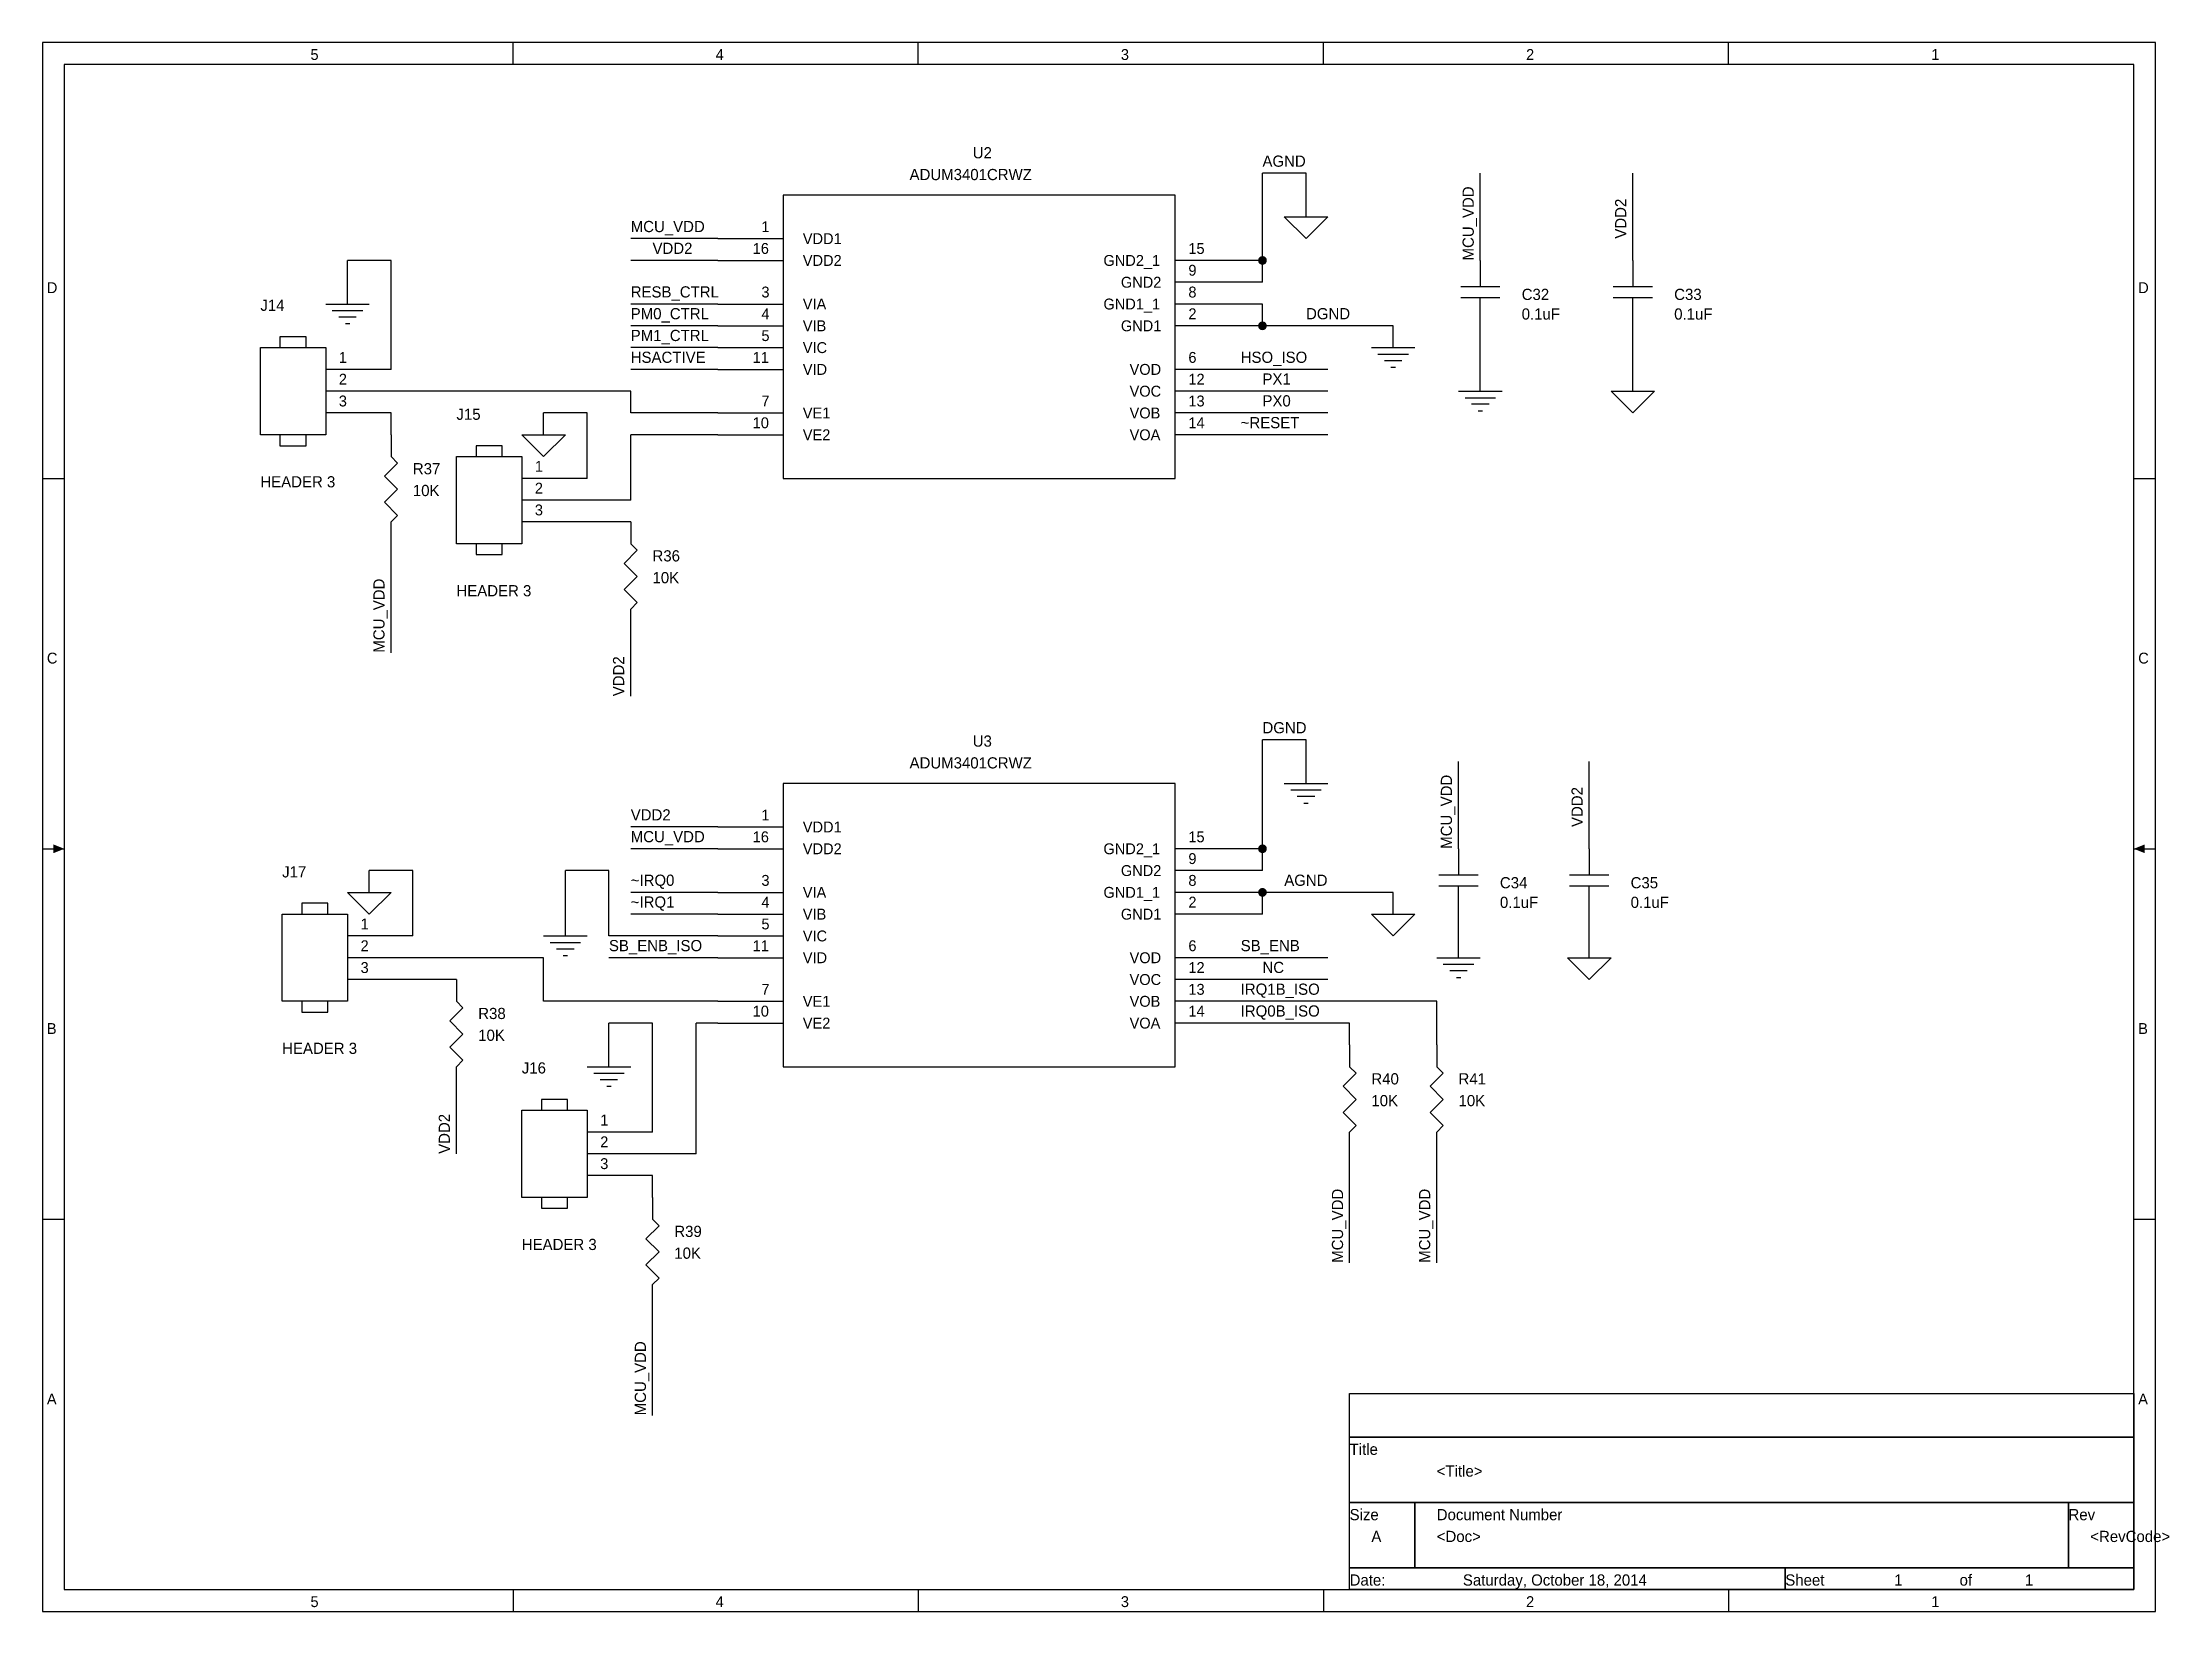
# Model space of a CAD drawing. Extents: x -0.1 to 9.66, y 0.1 to 7.3.
import ezdxf

# ---------------------------------------------------------------- set-up
doc = ezdxf.new("R2010")
doc.units = 0

msp = doc.modelspace()

# ---------------------------------------------------------------- linework, layer by layer
at = {"layer": 'PARTS'}
for p, q in [((3, 6.4), (3.3, 6.4)), ((3, 6.3), (3.3, 6.3)), ((5.4, 6.3), (5.1, 6.3)), ((6.5, 6.3), (6.5, 6.2)), ((7.2, 6.3), (7.2, 6.2)), ((5.4, 6.2), (5.1, 6.2)), ((3, 6.1), (3.3, 6.1)), ((5.4, 6.1), (5.1, 6.1)), ((6.5, 6), (6.5, 6.1)), ((7.2, 6), (7.2, 6.1)), ((3, 6), (3.3, 6)), ((5.4, 6), (5.1, 6)), ((3, 5.9), (3.3, 5.9)), ((1.5, 5.8), (1.2, 5.8)), ((3, 5.8), (3.3, 5.8)), ((5.4, 5.8), (5.1, 5.8)), ((1.5, 5.7), (1.2, 5.7)), ((5.4, 5.7), (5.1, 5.7)), ((1.5, 5.6), (1.2, 5.6)), ((3, 5.6), (3.3, 5.6)), ((5.4, 5.6), (5.1, 5.6)), ((1.5, 5.5), (1.5, 5.4)), ((3, 5.5), (3.3, 5.5)), ((5.4, 5.5), (5.1, 5.5)), ((2.4, 5.3), (2.1, 5.3)), ((2.4, 5.2), (2.1, 5.2)), ((1.5, 5), (1.5, 5.1)), ((2.4, 5.1), (2.1, 5.1)), ((2.6, 5.1), (2.6, 5)), ((2.6, 4.6), (2.6, 4.7)), ((3, 3.7), (3.3, 3.7)), ((3, 3.6), (3.3, 3.6)), ((5.4, 3.6), (5.1, 3.6)), ((6.4, 3.6), (6.4, 3.5)), ((7, 3.6), (7, 3.5)), ((5.4, 3.5), (5.1, 3.5)), ((3, 3.4), (3.3, 3.4)), ((5.4, 3.4), (5.1, 3.4)), ((6.4, 3.3), (6.4, 3.4)), ((7, 3.3), (7, 3.4)), ((3, 3.3), (3.3, 3.3)), ((5.4, 3.3), (5.1, 3.3)), ((1.6, 3.2), (1.3, 3.2)), ((3, 3.2), (3.3, 3.2)), ((1.6, 3.1), (1.3, 3.1)), ((3, 3.1), (3.3, 3.1)), ((5.4, 3.1), (5.1, 3.1)), ((1.6, 3), (1.3, 3)), ((1.8, 3), (1.8, 2.9)), ((5.4, 3), (5.1, 3)), ((3, 2.9), (3.3, 2.9)), ((5.4, 2.9), (5.1, 2.9)), ((3, 2.8), (3.3, 2.8)), ((5.4, 2.8), (5.1, 2.8)), ((5.9, 2.7), (5.9, 2.6)), ((6.3, 2.7), (6.3, 2.6)), ((1.8, 2.5), (1.8, 2.6)), ((2.7, 2.3), (2.4, 2.3)), ((5.9, 2.2), (5.9, 2.3)), ((6.3, 2.2), (6.3, 2.3)), ((2.7, 2.2), (2.4, 2.2)), ((2.7, 2.1), (2.4, 2.1)), ((2.7, 2), (2.7, 1.9)), ((2.7, 1.5), (2.7, 1.6))]:
    msp.add_line(p, q, dxfattribs=at)
for points in [[(3.3, 6.6), (3.3, 5.3)], [(5.1, 6.6), (3.3, 6.6)], [(5.1, 5.3), (5.1, 6.6)], [(5.6, 6.5), (5.8, 6.5)], [(5.7, 6.4), (5.6, 6.5)], [(5.8, 6.5), (5.7, 6.4)], [(3.3, 6.4), (3.3, 6.4)], [(3.3, 6.3), (3.3, 6.3)], [(5.1, 6.3), (5.1, 6.3)], [(5.1, 6.2), (5.1, 6.2)], [(6.41, 6.18), (6.59, 6.18)], [(6.5, 6.2), (6.5, 6.18)], [(7.11, 6.18), (7.29, 6.18)], [(7.2, 6.2), (7.2, 6.18)], [(1.2, 6.1), (1.4, 6.1)], [(1.23, 6.07), (1.37, 6.07)], [(3.3, 6.1), (3.3, 6.1)], [(5.1, 6.1), (5.1, 6.1)], [(6.41, 6.13), (6.59, 6.13)], [(6.5, 6.1), (6.5, 6.13)], [(7.11, 6.13), (7.29, 6.13)], [(7.2, 6.1), (7.2, 6.13)], [(1.34, 6.04), (1.26, 6.04)], [(1.29, 6.01), (1.31, 6.01)], [(3.3, 6), (3.3, 6)], [(5.1, 6), (5.1, 6)], [(1.1, 5.9), (1.11, 5.9), (1.11, 5.95), (0.99, 5.95), (0.99, 5.9)], [(3.3, 5.9), (3.3, 5.9)], [(6, 5.9), (6.2, 5.9)], [(6.03, 5.87), (6.17, 5.87)], [(3.3, 5.8), (3.3, 5.8)], [(5.1, 5.8), (5.1, 5.8)], [(6.14, 5.84), (6.06, 5.84)], [(6.09, 5.81), (6.11, 5.81)], [(5.1, 5.7), (5.1, 5.7)], [(6.4, 5.7), (6.6, 5.7)], [(6.43, 5.67), (6.57, 5.67)], [(7.1, 5.7), (7.3, 5.7)], [(7.2, 5.6), (7.1, 5.7)], [(7.3, 5.7), (7.2, 5.6)], [(3.3, 5.6), (3.3, 5.6)], [(5.1, 5.6), (5.1, 5.6)], [(6.54, 5.64), (6.46, 5.64)], [(6.49, 5.61), (6.51, 5.61)], [(1, 5.5), (0.99, 5.5), (0.99, 5.45), (1.11, 5.45), (1.11, 5.5)], [(2.1, 5.5), (2.3, 5.5)], [(2.2, 5.4), (2.1, 5.5)], [(2.3, 5.5), (2.2, 5.4)], [(3.3, 5.5), (3.3, 5.5)], [(5.1, 5.5), (5.1, 5.5)], [(1.53, 5.37), (1.47, 5.31)], [(1.5, 5.4), (1.53, 5.37)], [(2, 5.4), (2.01, 5.4), (2.01, 5.45), (1.89, 5.45), (1.89, 5.4)], [(1.47, 5.31), (1.53, 5.25)], [(3.3, 5.3), (5.1, 5.3)], [(1.53, 5.25), (1.47, 5.19)], [(1.47, 5.19), (1.53, 5.13)], [(1.53, 5.13), (1.5, 5.1)], [(1.9, 5), (1.89, 5), (1.89, 4.95), (2.01, 4.95), (2.01, 5)], [(2.6, 5), (2.63, 4.97)], [(2.63, 4.97), (2.57, 4.91)], [(2.57, 4.91), (2.63, 4.85)], [(2.63, 4.85), (2.57, 4.79)], [(2.57, 4.79), (2.63, 4.73)], [(2.63, 4.73), (2.6, 4.7)], [(3.3, 3.9), (3.3, 2.6)], [(5.1, 3.9), (3.3, 3.9)], [(5.1, 2.6), (5.1, 3.9)], [(5.6, 3.9), (5.8, 3.9)], [(5.63, 3.87), (5.77, 3.87)], [(5.74, 3.84), (5.66, 3.84)], [(5.69, 3.81), (5.71, 3.81)], [(3.3, 3.7), (3.3, 3.7)], [(3.3, 3.6), (3.3, 3.6)], [(5.1, 3.6), (5.1, 3.6)], [(5.1, 3.5), (5.1, 3.5)], [(6.31, 3.48), (6.49, 3.48)], [(6.31, 3.43), (6.49, 3.43)], [(6.4, 3.5), (6.4, 3.48)], [(6.4, 3.4), (6.4, 3.43)], [(6.91, 3.48), (7.09, 3.48)], [(6.91, 3.43), (7.09, 3.43)], [(7, 3.5), (7, 3.48)], [(7, 3.4), (7, 3.43)], [(1.2, 3.3), (1.21, 3.3), (1.21, 3.35), (1.09, 3.35), (1.09, 3.3)], [(1.3, 3.4), (1.5, 3.4)], [(1.4, 3.3), (1.3, 3.4)], [(1.5, 3.4), (1.4, 3.3)], [(3.3, 3.4), (3.3, 3.4)], [(5.1, 3.4), (5.1, 3.4)], [(3.3, 3.3), (3.3, 3.3)], [(5.1, 3.3), (5.1, 3.3)], [(6, 3.3), (6.2, 3.3)], [(6.1, 3.2), (6, 3.3)], [(6.2, 3.3), (6.1, 3.2)], [(2.2, 3.2), (2.4, 3.2)], [(2.23, 3.17), (2.37, 3.17)], [(2.34, 3.14), (2.26, 3.14)], [(3.3, 3.2), (3.3, 3.2)], [(2.29, 3.11), (2.31, 3.11)], [(3.3, 3.1), (3.3, 3.1)], [(5.1, 3.1), (5.1, 3.1)], [(6.3, 3.1), (6.5, 3.1)], [(6.33, 3.07), (6.47, 3.07)], [(6.44, 3.04), (6.36, 3.04)], [(6.9, 3.1), (7.1, 3.1)], [(7, 3), (6.9, 3.1)], [(7.1, 3.1), (7, 3)], [(5.1, 3), (5.1, 3)], [(6.39, 3.01), (6.41, 3.01)], [(1.1, 2.9), (1.09, 2.9), (1.09, 2.85), (1.21, 2.85), (1.21, 2.9)], [(1.83, 2.87), (1.77, 2.81)], [(1.8, 2.9), (1.83, 2.87)], [(3.3, 2.9), (3.3, 2.9)], [(5.1, 2.9), (5.1, 2.9)], [(1.77, 2.81), (1.83, 2.75)], [(1.83, 2.75), (1.77, 2.69)], [(3.3, 2.8), (3.3, 2.8)], [(5.1, 2.8), (5.1, 2.8)], [(1.77, 2.69), (1.83, 2.63)], [(1.83, 2.63), (1.8, 2.6)], [(2.4, 2.6), (2.6, 2.6)], [(2.43, 2.57), (2.57, 2.57)], [(2.54, 2.54), (2.46, 2.54)], [(3.3, 2.6), (5.1, 2.6)], [(5.93, 2.57), (5.87, 2.51)], [(5.9, 2.6), (5.93, 2.57)], [(6.33, 2.57), (6.27, 2.51)], [(6.3, 2.6), (6.33, 2.57)], [(2.3, 2.4), (2.31, 2.4), (2.31, 2.45), (2.19, 2.45), (2.19, 2.4)], [(2.49, 2.51), (2.51, 2.51)], [(5.87, 2.51), (5.93, 2.45)], [(5.93, 2.45), (5.87, 2.39)], [(6.27, 2.51), (6.33, 2.45)], [(6.33, 2.45), (6.27, 2.39)], [(5.87, 2.39), (5.93, 2.33)], [(6.27, 2.39), (6.33, 2.33)], [(5.93, 2.33), (5.9, 2.3)], [(6.33, 2.33), (6.3, 2.3)], [(2.2, 2), (2.19, 2), (2.19, 1.95), (2.31, 1.95), (2.31, 2)], [(2.73, 1.87), (2.67, 1.81)], [(2.7, 1.9), (2.73, 1.87)], [(2.67, 1.81), (2.73, 1.75)], [(2.73, 1.75), (2.67, 1.69)], [(2.67, 1.69), (2.73, 1.63)], [(2.73, 1.63), (2.7, 1.6)]]:
    msp.add_lwpolyline(points, dxfattribs=at)
for points in [[(0.9, 5.9), (1.2, 5.9), (1.2, 5.5), (0.9, 5.5)], [(1.8, 5.4), (2.1, 5.4), (2.1, 5), (1.8, 5)], [(1, 3.3), (1.3, 3.3), (1.3, 2.9), (1, 2.9)], [(2.1, 2.4), (2.4, 2.4), (2.4, 2), (2.1, 2)]]:
    msp.add_lwpolyline(points, close=True, dxfattribs=at)
at = {"layer": 'TITLE'}
for points in [[(-0.1, 0.1), (9.6, 0.1), (9.6, 7.3), (-0.1, 7.3)], [(0, 0.2), (9.5, 0.2), (9.5, 7.2), (0, 7.2)], [(5.9, 1.1), (9.5, 1.1), (9.5, 0.9), (5.9, 0.9)], [(5.9, 0.9), (9.5, 0.9), (9.5, 0.6), (5.9, 0.6)], [(5.9, 0.6), (6.2, 0.6), (6.2, 0.3), (5.9, 0.3)], [(6.2, 0.6), (9.2, 0.6), (9.2, 0.3), (6.2, 0.3)], [(9.2, 0.6), (9.5, 0.6), (9.5, 0.3), (9.2, 0.3)], [(5.9, 0.3), (7.9, 0.3), (7.9, 0.2), (5.9, 0.2)], [(7.9, 0.3), (9.5, 0.3), (9.5, 0.2), (7.9, 0.2)]]:
    msp.add_lwpolyline(points, close=True, dxfattribs=at)
for points in [[(2.06, 7.2), (2.06, 7.3)], [(3.92, 7.2), (3.92, 7.3)], [(5.78, 7.2), (5.78, 7.3)], [(7.64, 7.2), (7.64, 7.3)], [(-0.1, 5.3), (0, 5.3)], [(9.5, 5.3), (9.6, 5.3)], [(-0.1, 3.6), (0, 3.6)], [(9.5, 3.6), (9.6, 3.6)], [(-0.1, 1.9), (0, 1.9)], [(9.5, 1.9), (9.6, 1.9)], [(2.06, 0.2), (2.06, 0.1)], [(3.92, 0.2), (3.92, 0.1)], [(5.78, 0.2), (5.78, 0.1)], [(7.64, 0.2), (7.64, 0.1)]]:
    msp.add_lwpolyline(points, dxfattribs=at)
for points in [[(0, 3.6), (-0.05, 3.62), (-0.05, 3.58), (-0.05, 3.6)], [(0, 3.6), (-0.05, 3.62), (-0.05, 3.58), (-0.05, 3.6)], [(0, 3.6), (-0.05, 3.62), (-0.05, 3.58), (-0.05, 3.6)], [(9.5, 3.6), (9.55, 3.62), (9.55, 3.58), (9.55, 3.6)], [(9.5, 3.6), (9.55, 3.62), (9.55, 3.58), (9.55, 3.6)], [(9.5, 3.6), (9.55, 3.62), (9.55, 3.58), (9.55, 3.6)]]:
    msp.add_solid(points, dxfattribs=at)
at = {"layer": 'WIRE'}
for points in [[(5.5, 6.3), (5.5, 6.7)], [(5.7, 6.7), (5.5, 6.7)], [(5.7, 6.5), (5.7, 6.7)], [(6.5, 6.3), (6.5, 6.7)], [(7.2, 6.3), (7.2, 6.7)], [(3, 6.4), (2.6, 6.4)], [(1.5, 6.3), (1.3, 6.3)], [(1.3, 6.1), (1.3, 6.3)], [(1.5, 5.8), (1.5, 6.3)], [(3, 6.3), (2.6, 6.3)], [(5.5, 6.3), (5.4, 6.3)], [(5.5, 6.2), (5.5, 6.3)], [(5.5, 6.2), (5.4, 6.2)], [(3, 6.1), (2.6, 6.1)], [(5.5, 6.1), (5.4, 6.1)], [(5.5, 6), (5.5, 6.1)], [(3, 6), (2.6, 6)], [(5.5, 6), (5.4, 6)], [(6.1, 6), (5.5, 6)], [(6.1, 5.9), (6.1, 6)], [(6.5, 5.7), (6.5, 6)], [(7.2, 5.7), (7.2, 6)], [(3, 5.9), (2.6, 5.9)], [(3, 5.8), (2.6, 5.8)], [(5.8, 5.8), (5.4, 5.8)], [(2.6, 5.7), (1.5, 5.7)], [(2.6, 5.6), (2.6, 5.7)], [(5.8, 5.7), (5.4, 5.7)], [(1.5, 5.5), (1.5, 5.6)], [(2.2, 5.5), (2.2, 5.6)], [(2.4, 5.6), (2.2, 5.6)], [(2.4, 5.3), (2.4, 5.6)], [(3, 5.6), (2.6, 5.6)], [(5.8, 5.6), (5.4, 5.6)], [(3, 5.5), (2.6, 5.5)], [(2.6, 5.2), (2.6, 5.5)], [(5.8, 5.5), (5.4, 5.5)], [(2.6, 5.2), (2.4, 5.2)], [(2.6, 5.1), (2.4, 5.1)], [(1.5, 4.5), (1.5, 5)], [(2.6, 4.3), (2.6, 4.6)], [(5.5, 3.6), (5.5, 4.1)], [(5.7, 4.1), (5.5, 4.1)], [(5.7, 3.9), (5.7, 4.1)], [(6.4, 3.6), (6.4, 4)], [(7, 3.6), (7, 4)], [(3, 3.7), (2.6, 3.7)], [(3, 3.6), (2.6, 3.6)], [(5.5, 3.6), (5.4, 3.6)], [(5.5, 3.5), (5.5, 3.6)], [(1.4, 3.4), (1.4, 3.5)], [(1.6, 3.5), (1.4, 3.5)], [(1.6, 3.2), (1.6, 3.5)], [(2.5, 3.5), (2.3, 3.5)], [(2.3, 3.2), (2.3, 3.5)], [(2.5, 3.2), (2.5, 3.5)], [(5.5, 3.5), (5.4, 3.5)], [(3, 3.4), (2.6, 3.4)], [(5.5, 3.4), (5.4, 3.4)], [(5.5, 3.3), (5.5, 3.4)], [(6.1, 3.4), (5.5, 3.4)], [(6.1, 3.3), (6.1, 3.4)], [(3, 3.3), (2.6, 3.3)], [(5.5, 3.3), (5.4, 3.3)], [(6.4, 3.1), (6.4, 3.3)], [(7, 3.1), (7, 3.3)], [(3, 3.2), (2.5, 3.2)], [(2.2, 3.1), (1.6, 3.1)], [(2.2, 2.9), (2.2, 3.1)], [(3, 3.1), (2.5, 3.1)], [(5.8, 3.1), (5.4, 3.1)], [(1.8, 3), (1.6, 3)], [(5.8, 3), (5.4, 3)], [(3, 2.9), (2.2, 2.9)], [(6.3, 2.9), (5.4, 2.9)], [(6.3, 2.7), (6.3, 2.9)], [(2.7, 2.8), (2.5, 2.8)], [(2.5, 2.6), (2.5, 2.8)], [(2.7, 2.3), (2.7, 2.8)], [(3, 2.8), (2.9, 2.8)], [(2.9, 2.2), (2.9, 2.8)], [(5.9, 2.8), (5.4, 2.8)], [(5.9, 2.7), (5.9, 2.8)], [(1.8, 2.2), (1.8, 2.5)], [(2.9, 2.2), (2.7, 2.2)], [(5.9, 1.7), (5.9, 2.2)], [(6.3, 1.7), (6.3, 2.2)], [(2.7, 2), (2.7, 2.1)], [(2.7, 1), (2.7, 1.5)]]:
    msp.add_lwpolyline(points, dxfattribs=at)
at = {"layer": 'WIRE', "const_width": 0.02}
for points in [[(5.49, 6.3, 1), (5.51, 6.3, 1)], [(5.49, 6, 1), (5.51, 6, 1)], [(5.49, 3.6, 1), (5.51, 3.6, 1)], [(5.49, 3.4, 1), (5.51, 3.4, 1)]]:
    msp.add_lwpolyline(points, format="xyb", close=True, dxfattribs=at)

# ---------------------------------------------------------------- texts
at = {"layer": 'PARTS'}
for s, p in [('1', (3.2, 6.43)), ('16', (3.16, 6.33)), ('VDD1', (3.39, 6.375)), ('15', (5.16, 6.33)), ('VDD2', (3.39, 6.275)), ('GND2_1', (4.77, 6.275)), ('9', (5.16, 6.23)), ('3', (3.2, 6.13)), ('GND2', (4.85, 6.175)), ('8', (5.16, 6.13)), ('4', (3.2, 6.03)), ('VIA', (3.39, 6.075)), ('GND1_1', (4.77, 6.075)), ('2', (5.16, 6.03)), ('5', (3.2, 5.93)), ('VIB', (3.39, 5.975)), ('GND1', (4.85, 5.975)), ('1', (1.26, 5.83)), ('11', (3.16, 5.83)), ('VIC', (3.39, 5.875)), ('6', (5.16, 5.83)), ('2', (1.26, 5.73)), ('VID', (3.39, 5.775)), ('VOD', (4.89, 5.775)), ('12', (5.16, 5.73)), ('3', (1.26, 5.63)), ('7', (3.2, 5.63)), ('VOC', (4.89, 5.675)), ('13', (5.16, 5.63)), ('10', (3.16, 5.53)), ('VE1', (3.39, 5.575)), ('VOB', (4.89, 5.575)), ('14', (5.16, 5.53)), ('VE2', (3.39, 5.475)), ('VOA', (4.89, 5.475)), ('1', (2.16, 5.33)), ('2', (2.16, 5.23)), ('3', (2.16, 5.13)), ('1', (3.2, 3.73)), ('VDD1', (3.39, 3.675)), ('16', (3.16, 3.63)), ('VDD2', (3.39, 3.575)), ('GND2_1', (4.77, 3.575)), ('15', (5.16, 3.63)), ('GND2', (4.85, 3.475)), ('9', (5.16, 3.53)), ('3', (3.2, 3.43)), ('VIA', (3.39, 3.375)), ('GND1_1', (4.77, 3.375)), ('8', (5.16, 3.43)), ('4', (3.2, 3.33)), ('VIB', (3.39, 3.275)), ('GND1', (4.85, 3.275)), ('2', (5.16, 3.33)), ('1', (1.36, 3.23)), ('5', (3.2, 3.23)), ('VIC', (3.39, 3.175)), ('2', (1.36, 3.13)), ('11', (3.16, 3.13)), ('VID', (3.39, 3.075)), ('VOD', (4.89, 3.075)), ('6', (5.16, 3.13)), ('3', (1.36, 3.03)), ('12', (5.16, 3.03)), ('7', (3.2, 2.93)), ('VOC', (4.89, 2.975)), ('13', (5.16, 2.93)), ('10', (3.16, 2.83)), ('VE1', (3.39, 2.875)), ('VOB', (4.89, 2.875)), ('14', (5.16, 2.83)), ('VE2', (3.39, 2.775)), ('VOA', (4.89, 2.775)), ('1', (2.46, 2.33)), ('2', (2.46, 2.23)), ('3', (2.46, 2.13))]:
    msp.add_text(s, height=0.05, dxfattribs=at).set_placement(p)
at = {"layer": 'PARTTEXT'}
for s, p in [('U2', (4.17, 6.7686)), ('ADUM3401CRWZ', (3.88, 6.6686)), ('C32', (6.69, 6.1186)), ('C33', (7.39, 6.1186)), ('J14', (0.9, 6.0686)), ('0.1uF', (6.69, 6.0286)), ('0.1uF', (7.39, 6.0286)), ('J15', (1.8, 5.5686)), ('R37', (1.6, 5.3186)), ('HEADER 3', (0.9, 5.2586)), ('10K', (1.6, 5.2186)), ('R36', (2.7, 4.9186)), ('HEADER 3', (1.8, 4.7586)), ('10K', (2.7, 4.8186)), ('U3', (4.17, 4.0686)), ('ADUM3401CRWZ', (3.88, 3.9686)), ('J17', (1, 3.4686)), ('C34', (6.59, 3.4186)), ('C35', (7.19, 3.4186)), ('0.1uF', (6.59, 3.3286)), ('0.1uF', (7.19, 3.3286)), ('R38', (1.9, 2.8186)), ('10K', (1.9, 2.7186)), ('HEADER 3', (1, 2.6586)), ('J16', (2.1, 2.5686)), ('R40', (6, 2.5186)), ('R41', (6.4, 2.5186)), ('10K', (6, 2.4186)), ('10K', (6.4, 2.4186)), ('R39', (2.8, 1.8186)), ('HEADER 3', (2.1, 1.7586)), ('10K', (2.8, 1.7186)), ('Title', (5.9, 0.8186)), ('Size', (5.9, 0.5186)), ('Document Number', (6.3, 0.5186)), ('Rev', (9.2, 0.5186)), ('Date:', (5.9, 0.2186)), ('Sheet', (7.9, 0.2186)), ('of', (8.7, 0.2186))]:
    msp.add_text(s, height=0.0514, dxfattribs=at).set_placement(p)
at = {"layer": 'TITLE'}
for s, height, p in [('5', 0.05, (1.13, 7.22)), ('4', 0.05, (2.99, 7.22)), ('3', 0.05, (4.85, 7.22)), ('2', 0.05, (6.71, 7.22)), ('1', 0.05, (8.57, 7.22)), ('D', 0.05, (-0.08, 6.15)), ('D', 0.05, (9.52, 6.15)), ('C', 0.05, (-0.08, 4.45)), ('C', 0.05, (9.52, 4.45)), ('B', 0.05, (-0.08, 2.75)), ('B', 0.05, (9.52, 2.75)), ('A', 0.05, (-0.08, 1.05)), ('A', 0.05, (9.52, 1.05)), ('<Title>', 0.0514, (6.3, 0.7186)), ('A', 0.0514, (6, 0.4186)), ('<Doc>', 0.0514, (6.3, 0.4186)), ('<RevCode>', 0.0514, (9.3, 0.4186)), ('Saturday, October 18, 2014', 0.0514, (6.42, 0.2186)), ('1', 0.0514, (8.4, 0.2186)), ('1', 0.0514, (9, 0.2186)), ('5', 0.05, (1.13, 0.12)), ('4', 0.05, (2.99, 0.12)), ('3', 0.05, (4.85, 0.12)), ('2', 0.05, (6.71, 0.12)), ('1', 0.05, (8.57, 0.12))]:
    msp.add_text(s, height=height, dxfattribs=at).set_placement(p)
at = {"layer": 'WIRETEXT'}
for s, p in [('AGND', (5.5, 6.73)), ('MCU_VDD', (2.6, 6.43)), ('VDD2', (2.7, 6.33)), ('RESB_CTRL', (2.6, 6.13)), ('PM0_CTRL', (2.6, 6.03)), ('DGND', (5.7, 6.03)), ('PM1_CTRL', (2.6, 5.93)), ('HSACTIVE', (2.6, 5.83)), ('HSO_ISO', (5.4, 5.83)), ('PX1', (5.5, 5.73)), ('PX0', (5.5, 5.63)), ('~RESET', (5.4, 5.53)), ('DGND', (5.5, 4.13)), ('VDD2', (2.6, 3.73)), ('MCU_VDD', (2.6, 3.63)), ('~IRQ0', (2.6, 3.43)), ('AGND', (5.6, 3.43)), ('~IRQ1', (2.6, 3.33)), ('SB_ENB_ISO', (2.5, 3.13)), ('SB_ENB', (5.4, 3.13)), ('NC', (5.5, 3.03)), ('IRQ1B_ISO', (5.4, 2.93)), ('IRQ0B_ISO', (5.4, 2.83))]:
    msp.add_text(s, height=0.0514, dxfattribs=at).set_placement(p)
for s, p in [('MCU_VDD', (6.47, 6.3)), ('VDD2', (7.17, 6.4)), ('MCU_VDD', (1.47, 4.5)), ('VDD2', (2.57, 4.3)), ('MCU_VDD', (6.37, 3.6)), ('VDD2', (6.97, 3.7)), ('VDD2', (1.77, 2.2)), ('MCU_VDD', (5.87, 1.7)), ('MCU_VDD', (6.27, 1.7)), ('MCU_VDD', (2.67, 1))]:
    msp.add_text(s, height=0.0514, rotation=90, dxfattribs=at).set_placement(p)

doc.saveas('drawing.dxf')
